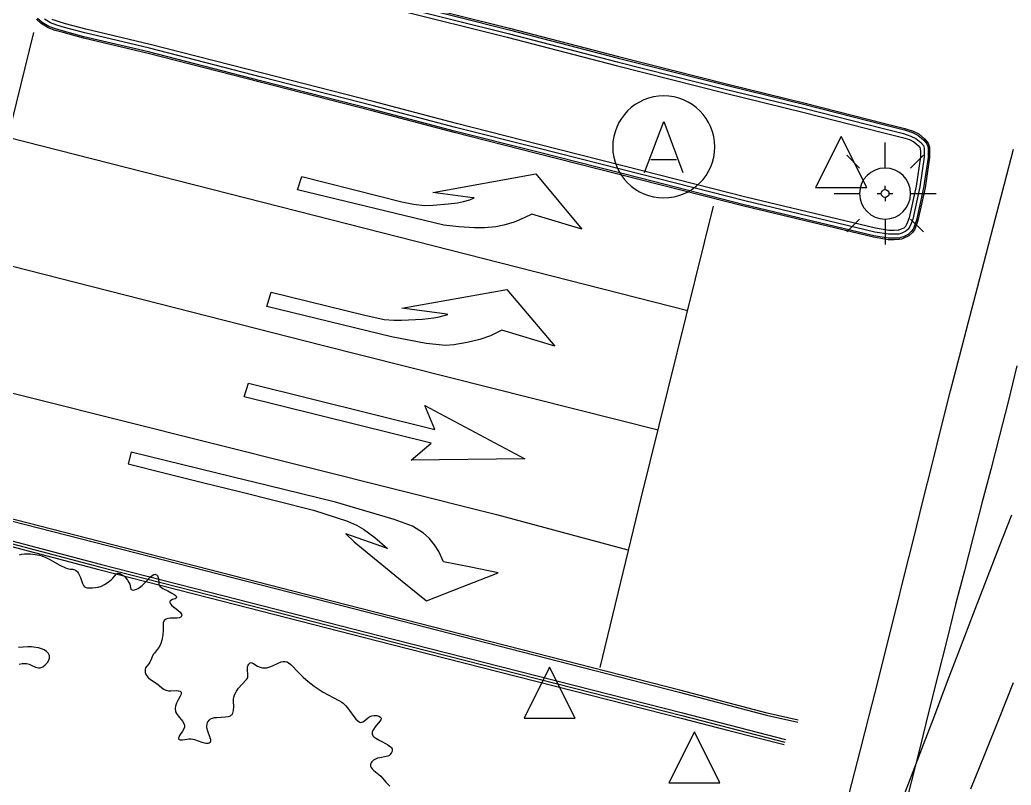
# Model space of a CAD drawing. Header units: metres. Extents: x 585772 to 587013, y 4140825 to 4141582.
# Drawn here: x 586098.87 to 586124.37, y 4140855.32 to 4140875 of the extents above; entities that cross this region are included whole.
import ezdxf

# ---------------------------------------------------------------- set-up
doc = ezdxf.new("R2010")
doc.units = ezdxf.units.M
doc.header["$MEASUREMENT"] = 0
for name, color, linetype, lineweight in [('BACK_OF_CURB', 5, 'Continuous', 30), ('BOTTOM_OF_CURB', 3, 'Continuous', 30), ('ELECTRIC_POLE', 4, 'Continuous', 30), ('GUTTER', 30, 'Continuous', 30), ('LIGHT_POLE', 5, 'Continuous', 30), ('MISCE_SYMBOL', 6, 'Continuous', 30), ('PAINT_STRIPE', 4, 'Continuous', 30), ('RAILS', 1, 'Continuous', 30), ('TOP_OF_CURB', 1, 'Continuous', 30), ('TRAFFIC_SIGNAL', 3, 'Continuous', 30)]:
    doc.layers.add(name, color=color, linetype=linetype, lineweight=lineweight)
doc.layers.add('PAVED_ROAD', color=140, linetype='Continuous', lineweight=30, true_color=0x38a9ff)
doc.layers.add('TREELINE', color=80, linetype='Continuous', lineweight=30, true_color=0x36ff17)

# ---------------------------------------------------------------- blocks, each defined once
blk = doc.blocks.new('SYM232')
at = {"layer": 'ELECTRIC_POLE'}
for p, q in [((-2, 0), (-1, 0)), ((0, 1), (0, 2)), ((1, 0), (2, 0)), ((0, -1), (0, -2))]:
    blk.add_line(p, q, dxfattribs=at)
blk.add_circle((0, 0), 1.000000000149078, dxfattribs=at)
blk = doc.blocks.new('SYM001')
at = {"layer": 'ELECTRIC_POLE', "xscale": 0.5, "yscale": 0.5, "zscale": 0.5}
blk.add_blockref('SYM232', (0, 0), dxfattribs=at)
blk = doc.blocks.new('SYM205')
at = {"color": 0, "linetype": 'ByBlock', "lineweight": -2}
for p, q in [((0, 0.25), (0, 0.5)), ((-0.25, 0.25), (-0.375, 0.375)), ((0.25, 0.25), (0.375, 0.375)), ((0.25, 0), (0.5, 0)), ((-0.25, -0.25), (-0.375, -0.375)), ((0, -0.25), (0, -0.5)), ((0.25, -0.25), (0.375, -0.375))]:
    blk.add_line(p, q, dxfattribs=at)
at = {"color": 0, "linetype": 'ByBlock', "lineweight": -2, "flags": 128}
blk.add_lwpolyline([(-0.5, 0), (-0.25, 0, 1), (0.25, 0, 1), (-0.25, 0)], format="xyb", dxfattribs=at)
blk = doc.blocks.new('SYM205_1')
at = {"layer": 'LIGHT_POLE', "xscale": 26.246667, "yscale": 26.246667, "zscale": 26.246667}
blk.add_blockref('SYM205', (0, 0), dxfattribs=at)
blk = doc.blocks.new('SYM003')
at = {"layer": 'LIGHT_POLE', "xscale": 0.5, "yscale": 0.5, "zscale": 0.5}
blk.add_blockref('SYM205_1', (0, 0), dxfattribs=at)
blk = doc.blocks.new('SYM213')
at = {"color": 0, "linetype": 'ByBlock', "lineweight": -2}
blk.add_line((-0.125, -0.125), (0.125, -0.125), dxfattribs=at)
at = {"color": 0, "linetype": 'ByBlock', "lineweight": -2, "flags": 128}
blk.add_lwpolyline([(0, -0.5, 1), (0, 0.5, 1), (0, -0.5)], format="xyb", dxfattribs=at)
blk.add_lwpolyline([(-0.1875, -0.25), (0, 0.25), (0.1875, -0.25)], dxfattribs=at)
blk = doc.blocks.new('SYM213_1')
at = {"layer": 'MISCE_SYMBOL', "xscale": 26.246667, "yscale": 26.246667, "zscale": 26.246667}
blk.add_blockref('SYM213', (0, 0), dxfattribs=at)
blk = doc.blocks.new('SYM005')
at = {"layer": 'MISCE_SYMBOL', "xscale": 0.5, "yscale": 0.5, "zscale": 0.5}
blk.add_blockref('SYM213_1', (0, 0), dxfattribs=at)
blk = doc.blocks.new('SYM212')
at = {"layer": 'TRAFFIC_SIGNAL'}
blk.add_3dface([(-6.561667, -4.374444), (6.561667, -4.374444), (0, 8.748889)], dxfattribs=at)
blk = doc.blocks.new('SYM009')
at = {"layer": 'TRAFFIC_SIGNAL', "xscale": 0.5, "yscale": 0.5, "zscale": 0.5}
blk.add_blockref('SYM212', (0, 0), dxfattribs=at)

msp = doc.modelspace()

# ---------------------------------------------------------------- linework, layer by layer
at = {"layer": 'BACK_OF_CURB'}
for points in [[(586108.578494, 4140875.259886, -18.278), (586111.403617, 4140874.556291, -18.351), (586114.205375, 4140873.828443, -18.429208), (586117.019337, 4140873.116707, -18.503615), (586119.043722, 4140872.623702, -18.554035), (586121.022686, 4140872.116503, -18.605336), (586121.567344, 4140871.980828, -18.61832), (586121.752694, 4140871.921882, -18.62), (586121.858904, 4140871.869686, -18.619447), (586121.973532, 4140871.773506, -18.622), (586122.019952, 4140871.719326, -18.622), (586122.028918, 4140871.689426, -18.621), (586122.032294, 4140871.615128, -18.617362), (586122.032294, 4140871.479277, -18.61652), (586121.918944, 4140870.722744, -18.613207), (586121.739466, 4140869.907839, -18.605485), (586121.703454, 4140869.803761, -18.605), (586121.667885, 4140869.721918, -18.607), (586121.644491, 4140869.689153, -18.609), (586121.602505, 4140869.649619, -18.609), (586121.515691, 4140869.609534, -18.606), (586121.476523, 4140869.594463, -18.605), (586121.461945, 4140869.591546, -18.604), (586121.354712, 4140869.587573, -18.599), (586121.21975, 4140869.587573, -18.597), (586120.876093, 4140869.644873, -18.59), (586117.543394, 4140870.44349, -18.527615), (586114.880935, 4140871.12122, -18.473968), (586112.216923, 4140871.799346, -18.416565), (586110.101539, 4140872.333378, -18.368), (586107.958673, 4140872.89974, -18.327), (586105.106929, 4140873.629609, -18.347), (586102.221716, 4140874.370859, -18.366739), (586100.560381, 4140874.763241, -18.375287), (586100.040506, 4140874.903984, -18.377), (586099.848704, 4140874.958689, -18.378), (586099.698904, 4140875.015535, -18.378)], [(586094.145769, 4140862.653026, -18.695), (586100.89988, 4140860.86913, -18.739), (586103.722002, 4140860.15036, -18.715), (586108.438863, 4140858.938944, -18.671392), (586115.877296, 4140857.044193, -18.619146), (586117.103488, 4140856.729483, -18.611004), (586118.528335, 4140856.363788, -18.715719)]]:
    msp.add_polyline3d(points, dxfattribs=at)
at = {"layer": 'BOTTOM_OF_CURB'}
for points in [[(586108.6257, 4140875.454239, -18.426), (586111.452929, 4140874.750119, -18.471), (586114.25504, 4140874.022179, -18.567), (586117.067521, 4140873.310818, -18.646594), (586119.092213, 4140872.817738, -18.701441), (586121.071686, 4140872.310409, -18.754), (586121.621877, 4140872.173355, -18.767), (586121.82752, 4140872.107956, -18.773), (586121.968881, 4140872.038486, -18.776), (586122.114699, 4140871.916135, -18.779), (586122.199367, 4140871.817313, -18.78), (586122.22759, 4140871.723197, -18.78), (586122.232294, 4140871.619669, -18.777699), (586122.232294, 4140871.464377, -18.773444), (586122.115728, 4140870.686375, -18.76), (586121.93228, 4140869.853448, -18.747), (586121.889945, 4140869.731097, -18.744), (586121.842907, 4140869.622863, -18.742), (586121.795869, 4140869.556982, -18.741), (586121.715905, 4140869.481689, -18.738), (586121.593606, 4140869.425219, -18.734), (586121.532456, 4140869.40169, -18.732), (586121.485418, 4140869.392278, -18.731), (586121.358416, 4140869.387573, -18.728), (586121.20319, 4140869.387573, -18.724), (586120.836294, 4140869.448748, -18.715), (586117.49542, 4140870.249324, -18.654234), (586114.831598, 4140870.927401, -18.602223), (586112.167777, 4140871.605478, -18.543651), (586110.051508, 4140872.139734, -18.496), (586107.908325, 4140872.706179, -18.469), (586105.057251, 4140873.435877, -18.449), (586102.173842, 4140874.176663, -18.461043), (586100.51125, 4140874.569343, -18.467), (586099.986945, 4140874.711285, -18.467), (586099.785684, 4140874.768688, -18.467), (586099.611643, 4140874.834733, -18.467), (586099.437602, 4140874.938261, -18.469), (586099.324711, 4140875.041788, -18.468)], [(586094.179022, 4140862.789044, -18.845), (586100.935033, 4140861.004646, -18.889), (586103.756692, 4140860.285994, -18.865), (586108.473555, 4140859.074578, -18.821392), (586115.912155, 4140857.179784, -18.758193), (586118.562766, 4140856.49207, -18.737998)]]:
    msp.add_polyline3d(points, dxfattribs=at)
at = {"layer": 'GUTTER'}
msp.add_polyline3d([(586062.379355, 4140871.329081, -18.755073), (586073.056826, 4140868.649448, -18.76934), (586075.271892, 4140867.981053, -18.775054), (586082.228273, 4140866.308236, -18.798384), (586087.875924, 4140864.875401, -18.821), (586097.193209, 4140862.488372, -18.863), (586106.510495, 4140860.101344, -18.813), (586115.827781, 4140857.714315, -18.743932), (586118.075729, 4140857.1223, -18.728017), (586118.880016, 4140856.941211, -18.724)], dxfattribs=at)
at = {"layer": 'PAINT_STRIPE', "extrusion": (-0.0057814823488609, -0.0235041124878568, 0.9997070226611434), "elevation": -100734.615169, "flags": 128}
msp.add_lwpolyline([(-419944.896506, 4159790.167704), (-419944.896506, 4159778.103945)], dxfattribs=at)
at = {"layer": 'PAINT_STRIPE', "extrusion": (-0.2471982147444013, -0.968964933641657, 5.7307139e-09), "elevation": -4157242.269546, "flags": 128}
msp.add_lwpolyline([(-455707.212099, -18.569176), (-455698.188795, -18.539176), (-455689.16549, -18.638176)], dxfattribs=at)
at = {"layer": 'PAINT_STRIPE', "extrusion": (0.1785065727215237, -0.0523479264793885, 0.9825452142718543), "elevation": -112158.606035, "flags": 128}
msp.add_lwpolyline([(4138458.312908, 592300.961432), (4138462.790233, 592301.176937), (4138470.519139, 592301.515124)], dxfattribs=at)
at = {"layer": 'PAINT_STRIPE', "extrusion": (0.011988331706498, 0.0466400657378222, 0.9988398190755448), "elevation": 200138.069687, "flags": 128}
msp.add_lwpolyline([(463211.137496, -4151588.368559), (463202.005859, -4151588.391128), (463193.09471, -4151588.430856)], dxfattribs=at)
at = {"layer": 'PAINT_STRIPE'}
for points in [[(586110.517785, 4140870.42935, -18.555), (586109.490325, 4140870.563026, -18.552), (586112.139607, 4140871.047023, -18.57642), (586113.319113, 4140869.622687, -18.592), (586112.033635, 4140870.005276, -18.574456), (586111.842714, 4140869.909341, -18.575), (586111.584697, 4140869.803322, -18.577), (586111.317465, 4140869.720351, -18.579), (586111.11013, 4140869.683475, -18.579), (586110.819861, 4140869.655818, -18.579), (586110.561844, 4140869.651209, -18.578), (586110.156389, 4140869.678866, -18.576), (586109.77397, 4140869.720351, -18.572), (586106.006662, 4140870.632168, -18.541037), (586106.117241, 4140870.977881, -18.540816), (586108.080014, 4140870.480055, -18.540826), (586108.689349, 4140870.322179, -18.543), (586108.99344, 4140870.262256, -18.546), (586109.274494, 4140870.229989, -18.549), (586109.500259, 4140870.234599, -18.551), (586109.887285, 4140870.271475, -18.553), (586110.122265, 4140870.294522, -18.555), (586110.27967, 4140870.328388, -18.556), (586110.440649, 4140870.375047, -18.556), (586110.554774, 4140870.422997, -18.556)], [(586109.792226, 4140867.440828, -18.616), (586108.690059, 4140867.586521, -18.617), (586111.390023, 4140868.070518, -18.635871), (586112.628522, 4140866.613628, -18.651), (586111.264717, 4140867.024532, -18.638521), (586110.974942, 4140866.87851, -18.638), (586110.698495, 4140866.786319, -18.639), (586110.372518, 4140866.701044, -18.641), (586110.026959, 4140866.64112, -18.643), (586109.815017, 4140866.631901, -18.643), (586109.32202, 4140866.682606, -18.642), (586108.428175, 4140866.848548, -18.64), (586105.217936, 4140867.629858, -18.634048), (586105.328515, 4140868.003228, -18.633709), (586107.742817, 4140867.408602, -18.622496), (586108.240792, 4140867.300073, -18.622), (586108.490911, 4140867.276367, -18.621), (586108.68574, 4140867.276367, -18.621), (586109.225469, 4140867.302707, -18.619), (586109.517713, 4140867.339583, -18.618), (586109.655419, 4140867.36336, -18.617), (586109.873568, 4140867.42206, -18.616)], [(586109.541987, 4140864.464039, -18.696), (586109.281337, 4140865.088297, -18.68), (586111.852951, 4140863.713019, -18.701), (586108.93183, 4140863.680753, -18.718), (586109.447864, 4140864.118656, -18.703), (586104.640281, 4140865.303586, -18.705502), (586104.750859, 4140865.663127, -18.705427)], [(586108.320537, 4140861.408233, -18.758), (586107.256053, 4140861.786263, -18.768), (586107.46342, 4140861.574198, -18.769), (586108.084081, 4140861.069581, -18.773), (586108.704743, 4140860.564964, -18.772066), (586109.325404, 4140860.060348, -18.76766), (586110.247036, 4140860.419938, -18.76107), (586111.168668, 4140860.779527, -18.751), (586110.468228, 4140860.922441, -18.752), (586109.767788, 4140861.065355, -18.753), (586109.643007, 4140861.327834, -18.752), (586109.53702, 4140861.503019, -18.752), (586109.394167, 4140861.673593, -18.751), (586109.246706, 4140861.798067, -18.751), (586108.965608, 4140861.977861, -18.752), (586108.495575, 4140862.153046, -18.753), (586107.742141, 4140862.374332, -18.756), (586106.988707, 4140862.595618, -18.762), (586106.111717, 4140862.810181, -18.7685), (586105.234727, 4140863.024744, -18.772), (586104.357736, 4140863.239307, -18.773), (586103.480746, 4140863.45387, -18.775), (586102.603755, 4140863.668433, -18.78), (586101.726765, 4140863.882995, -18.787933), (586101.653034, 4140863.587947, -18.7885), (586102.607154, 4140863.348221, -18.786), (586103.561273, 4140863.108494, -18.782), (586104.515393, 4140862.868768, -18.777), (586105.469512, 4140862.629041, -18.774), (586106.423632, 4140862.389315, -18.769), (586107.296014, 4140862.111267, -18.76), (586107.526422, 4140862.005234, -18.758), (586107.70614, 4140861.903811, -18.757), (586107.996454, 4140861.687135, -18.757)]]:
    msp.add_polyline3d(points, close=True, dxfattribs=at)
msp.add_polyline3d([(586097.040597, 4140865.817161, -18.755), (586103.71048, 4140864.14209, -18.741183), (586111.126382, 4140862.284388, -18.722806), (586114.502129, 4140861.370843, -18.714)], dxfattribs=at)
at = {"layer": 'PAVED_ROAD'}
for points in [[(586108.634668, 4140875.49116, -18.426), (586111.462297, 4140874.786942, -18.471), (586114.264475, 4140874.058984, -18.567), (586117.076674, 4140873.347694, -18.646594), (586119.101425, 4140872.8546, -18.701441), (586121.080994, 4140872.347247, -18.754), (586121.632237, 4140872.20993, -18.767), (586121.841735, 4140872.143305, -18.773), (586121.989774, 4140872.070553, -18.776), (586122.141517, 4140871.943231, -18.779), (586122.233452, 4140871.835928, -18.78), (586122.265333, 4140871.729612, -18.78), (586122.270289, 4140871.620532, -18.777699), (586122.270289, 4140871.461547, -18.773444), (586122.153112, 4140870.679466, -18.76), (586121.968909, 4140869.843115, -18.747), (586121.925374, 4140869.717292, -18.744), (586121.876157, 4140869.604045, -18.742), (586121.824627, 4140869.531873, -18.741), (586121.737448, 4140869.449786, -18.738), (586121.608408, 4140869.390204, -18.734), (586121.543082, 4140869.365068, -18.732), (586121.489878, 4140869.354423, -18.731), (586121.35912, 4140869.349578, -18.728), (586121.200045, 4140869.349578, -18.724), (586120.828733, 4140869.411489, -18.715), (586117.486306, 4140870.212437, -18.654234), (586114.822226, 4140870.89058, -18.602223), (586112.158441, 4140871.568648, -18.543651), (586110.042003, 4140872.102947, -18.496), (586107.89876, 4140872.669408, -18.469), (586105.047813, 4140873.399073, -18.449), (586102.164747, 4140874.139771, -18.461043), (586100.501917, 4140874.532507, -18.467), (586099.976769, 4140874.674677, -18.467), (586099.773711, 4140874.732592, -18.467), (586099.595066, 4140874.800385, -18.467), (586099.41481, 4140874.90761, -18.469), (586099.295056, 4140875.017431, -18.468)], [(586118.890676, 4140856.988556, -18.728), (586118.087242, 4140857.169453, -18.727961), (586115.839983, 4140857.761287, -18.727), (586106.522539, 4140860.148356, -18.813), (586097.205254, 4140862.535384, -18.817), (586087.887913, 4140864.922427, -18.789991), (586082.239914, 4140866.35535, -18.776998), (586075.284585, 4140868.027914, -18.765836), (586073.069749, 4140868.69624, -18.762769), (586062.391252, 4140871.376131, -18.750173)]]:
    msp.add_polyline3d(points, dxfattribs=at)
at = {"layer": 'RAILS'}
for points in [[(586120.046588, 4140854.495041, -18.757068), (586120.268229, 4140855.363455, -18.75675), (586120.489871, 4140856.231869, -18.75825), (586120.711513, 4140857.100284, -18.76), (586120.933155, 4140857.968698, -18.764), (586121.154796, 4140858.837112, -18.766), (586121.390604, 4140859.783268, -18.772), (586121.626413, 4140860.729424, -18.779026), (586121.862221, 4140861.67558, -18.782636), (586122.098029, 4140862.621736, -18.78561), (586122.333837, 4140863.567892, -18.785), (586122.569645, 4140864.514049, -18.78225), (586122.805453, 4140865.460205, -18.782), (586123.036853, 4140866.347934, -18.786), (586123.268253, 4140867.235663, -18.7905), (586123.499653, 4140868.123392, -18.792), (586123.731053, 4140869.011121, -18.793), (586123.962453, 4140869.89885, -18.799), (586124.193853, 4140870.786579, -18.80525), (586124.425254, 4140871.674309, -18.814)], [(586124.516593, 4140866.103221, -18.791), (586124.291297, 4140865.181148, -18.788), (586124.065518, 4140864.311851, -18.787), (586123.839739, 4140863.442555, -18.789), (586123.61396, 4140862.573258, -18.788), (586123.388182, 4140861.703961, -18.786), (586123.162403, 4140860.834665, -18.786), (586122.936624, 4140859.965368, -18.782), (586122.70815, 4140859.051237, -18.781), (586122.479676, 4140858.137106, -18.78), (586122.251202, 4140857.222974, -18.779), (586122.022728, 4140856.308843, -18.775306), (586121.794254, 4140855.394712, -18.77476), (586121.56578, 4140854.48058, -18.777842)], [(586121.401077, 4140854.514158, -18.77467), (586121.734004, 4140855.383638, -18.769584), (586122.06693, 4140856.253118, -18.768), (586122.399857, 4140857.122598, -18.766), (586122.732783, 4140857.992078, -18.76325), (586123.06571, 4140858.861558, -18.763), (586123.398636, 4140859.731038, -18.762), (586123.731563, 4140860.600518, -18.766), (586124.064489, 4140861.469998, -18.767296), (586124.383175, 4140862.273355, -18.771)], [(586123.330733, 4140855.221819, -18.756), (586123.697442, 4140856.135056, -18.755), (586124.06415, 4140857.048293, -18.757), (586124.430859, 4140857.96153, -18.7595)]]:
    msp.add_polyline3d(points, dxfattribs=at)
at = {"layer": 'TOP_OF_CURB'}
for points in [[(586108.602097, 4140875.357062, -18.278), (586111.428273, 4140874.653205, -18.351), (586114.230207, 4140873.925311, -18.429208), (586117.043429, 4140873.213763, -18.503615), (586119.067968, 4140872.72072, -18.554035), (586121.047186, 4140872.213456, -18.605336), (586121.594611, 4140872.077091, -18.61832), (586121.790107, 4140872.014919, -18.62), (586121.913893, 4140871.954086, -18.619447), (586122.044115, 4140871.84482, -18.622), (586122.10966, 4140871.76832, -18.622), (586122.128254, 4140871.706312, -18.621), (586122.132294, 4140871.617398, -18.617362), (586122.132294, 4140871.471827, -18.61652), (586122.017336, 4140870.70456, -18.613207), (586121.835873, 4140869.880643, -18.605485), (586121.7967, 4140869.767429, -18.605), (586121.755396, 4140869.67239, -18.607), (586121.72018, 4140869.623067, -18.609), (586121.659205, 4140869.565654, -18.609), (586121.554649, 4140869.517376, -18.606), (586121.50449, 4140869.498076, -18.605), (586121.473682, 4140869.491912, -18.604), (586121.356564, 4140869.487573, -18.599), (586121.21147, 4140869.487573, -18.597), (586120.856193, 4140869.546811, -18.59), (586117.519407, 4140870.346407, -18.527615), (586114.856267, 4140871.02431, -18.473968), (586112.19235, 4140871.702412, -18.416565), (586110.076524, 4140872.236556, -18.368), (586107.933499, 4140872.80296, -18.327), (586105.08209, 4140873.532743, -18.347), (586102.197779, 4140874.273761, -18.366739), (586100.535816, 4140874.666292, -18.375287), (586100.013725, 4140874.807635, -18.377), (586099.817194, 4140874.863688, -18.378), (586099.655274, 4140874.925134, -18.378), (586099.497589, 4140875.018932, -18.378)], [(586094.162396, 4140862.721035, -18.695), (586100.917457, 4140860.936888, -18.739), (586103.739347, 4140860.218177, -18.715), (586108.456209, 4140859.006761, -18.671392), (586115.894726, 4140857.111989, -18.619438), (586117.117934, 4140856.794621, -18.611575), (586118.54462, 4140856.42446, -18.715702)]]:
    msp.add_polyline3d(points, dxfattribs=at)
at = {"layer": 'TREELINE'}
for points in [[(586098.859674, 4140861.242637, -18.84), (586098.91726, 4140861.26014, -18.845), (586098.985718, 4140861.270296, -18.848), (586099.062384, 4140861.273538, -18.85), (586099.144593, 4140861.270296, -18.85), (586099.258481, 4140861.256438, -18.849), (586099.37271, 4140861.231654, -18.847), (586099.428459, 4140861.21511, -18.844), (586099.534461, 4140861.173693, -18.838), (586099.634369, 4140861.122878, -18.83), (586099.891605, 4140860.978626, -18.808), (586100.04024, 4140860.907686, -18.795), (586100.080754, 4140860.892292, -18.793), (586100.124715, 4140860.87998, -18.793), (586100.159498, 4140860.874725, -18.794), (586100.228205, 4140860.871547, -18.801), (586100.256415, 4140860.86613, -18.801), (586100.3011, 4140860.846449, -18.794425), (586100.330921, 4140860.823041, -18.785043), (586100.345443, 4140860.807588, -18.781), (586100.376828, 4140860.761699, -18.774), (586100.393164, 4140860.730318, -18.768), (586100.422853, 4140860.661305, -18.758), (586100.478977, 4140860.508373, -18.733), (586100.504304, 4140860.453081, -18.725), (586100.531281, 4140860.419642, -18.72), (586100.566343, 4140860.401781, -18.718), (586100.597011, 4140860.395966, -18.718), (586100.65175, 4140860.392902, -18.718275), (586100.738271, 4140860.395001, -18.722), (586100.808585, 4140860.400475, -18.726), (586100.8823, 4140860.412761, -18.733), (586100.966013, 4140860.441346, -18.742328), (586101.042242, 4140860.480882, -18.754), (586101.136171, 4140860.54244, -18.772), (586101.22337, 4140860.611461, -18.789), (586101.259815, 4140860.645447, -18.799), (586101.356379, 4140860.753173, -18.825), (586101.383001, 4140860.768859, -18.83), (586101.406535, 4140860.771344, -18.831), (586101.436723, 4140860.76479, -18.834734), (586101.484572, 4140860.742118, -18.835), (586101.541552, 4140860.702521, -18.83), (586101.578983, 4140860.668515, -18.823485), (586101.637024, 4140860.594715, -18.807), (586101.67265, 4140860.532855, -18.794), (586101.691727, 4140860.485356, -18.784), (586101.711039, 4140860.400725, -18.767), (586101.725559, 4140860.364155, -18.76), (586101.733269, 4140860.354813, -18.759), (586101.753648, 4140860.342425, -18.757), (586101.780134, 4140860.337914, -18.757), (586101.812592, 4140860.340706, -18.757), (586101.870125, 4140860.359091, -18.764), (586101.912812, 4140860.381151, -18.771), (586101.944691, 4140860.401715, -18.777), (586102.00956, 4140860.452067, -18.790294), (586102.101126, 4140860.538672, -18.814), (586102.219492, 4140860.673169, -18.846), (586102.267836, 4140860.716131, -18.857), (586102.314321, 4140860.737725, -18.863), (586102.344998, 4140860.74228, -18.864), (586102.359441, 4140860.741367, -18.862), (586102.385198, 4140860.732762, -18.861), (586102.395978, 4140860.724911, -18.86), (586102.405075, 4140860.714653, -18.858), (586102.418668, 4140860.687935, -18.853), (586102.430045, 4140860.63691, -18.843), (586102.437652, 4140860.524454, -18.82), (586102.443108, 4140860.489666, -18.814), (586102.454604, 4140860.457365, -18.808), (586102.47497, 4140860.428127, -18.802), (586102.506186, 4140860.402171, -18.798), (586102.546822, 4140860.378267, -18.795), (586102.674643, 4140860.317053, -18.786), (586102.779313, 4140860.260203, -18.777), (586102.838333, 4140860.221497, -18.77), (586102.861529, 4140860.203353, -18.767), (586102.887054, 4140860.176989, -18.762), (586102.896662, 4140860.15232, -18.758), (586102.889161, 4140860.133421, -18.754), (586102.86159, 4140860.115538, -18.75), (586102.791278, 4140860.093489, -18.744), (586102.749523, 4140860.073302, -18.739), (586102.735896, 4140860.060581, -18.737), (586102.72693, 4140860.045104, -18.734), (586102.725716, 4140860.016516, -18.728), (586102.743981, 4140859.981195, -18.721), (586102.780384, 4140859.94313, -18.714359), (586102.933122, 4140859.820949, -18.696), (586102.988362, 4140859.770323, -18.689), (586103.011681, 4140859.741306, -18.684), (586103.025105, 4140859.714923, -18.68), (586103.029376, 4140859.691568, -18.676), (586103.025896, 4140859.671012, -18.671), (586103.014442, 4140859.652712, -18.667), (586103.005498, 4140859.644687, -18.666), (586102.964718, 4140859.626459, -18.661), (586102.913291, 4140859.618723, -18.658), (586102.729155, 4140859.611827, -18.652), (586102.672253, 4140859.602217, -18.649), (586102.648552, 4140859.594694, -18.647), (586102.613885, 4140859.578149, -18.642), (586102.590114, 4140859.560549, -18.638), (586102.570519, 4140859.536507, -18.634), (586102.556786, 4140859.503924, -18.627), (586102.550477, 4140859.460762, -18.619), (586102.552213, 4140859.305288, -18.593), (586102.543977, 4140859.1833, -18.573), (586102.517263, 4140859.049629, -18.553), (586102.48976, 4140858.96349, -18.538), (586102.473332, 4140858.923551, -18.533), (586102.437828, 4140858.856964, -18.522), (586102.400741, 4140858.804888, -18.513), (586102.327879, 4140858.718426, -18.498), (586102.298116, 4140858.677276, -18.491), (586102.270366, 4140858.621091, -18.482), (586102.238412, 4140858.534796, -18.469), (586102.212542, 4140858.48103, -18.461), (586102.185513, 4140858.443293, -18.456), (586102.126399, 4140858.371793, -18.446), (586102.103097, 4140858.333579, -18.44), (586102.089729, 4140858.290852, -18.434), (586102.087571, 4140858.267702, -18.431), (586102.092346, 4140858.219285, -18.424), (586102.10917, 4140858.170116, -18.417), (586102.137957, 4140858.122681, -18.41), (586102.156809, 4140858.100391, -18.408), (586102.178537, 4140858.079368, -18.405), (586102.22886, 4140858.040293, -18.399), (586102.398611, 4140857.926535, -18.381), (586102.509364, 4140857.82951, -18.366), (586102.577491, 4140857.780735, -18.357), (586102.629004, 4140857.758826, -18.353), (586102.687324, 4140857.747977, -18.352), (586102.749584, 4140857.745578, -18.354), (586102.896478, 4140857.751797, -18.359), (586102.941441, 4140857.749366, -18.36), (586102.959635, 4140857.745824, -18.36), (586102.987963, 4140857.734553, -18.359), (586102.998345, 4140857.727051, -18.357), (586103.012162, 4140857.708882, -18.354), (586103.015845, 4140857.69844, -18.351), (586103.01738, 4140857.67541, -18.346), (586103.009659, 4140857.643293, -18.338), (586102.993133, 4140857.606812, -18.33), (586102.929896, 4140857.495096, -18.302), (586102.894784, 4140857.425486, -18.286), (586102.868204, 4140857.351515, -18.268), (586102.859787, 4140857.3022, -18.255), (586102.859396, 4140857.278088, -18.25), (586102.867151, 4140857.231537, -18.239), (586102.874867, 4140857.209012, -18.234), (586102.896643, 4140857.165148, -18.224), (586102.941182, 4140857.101367, -18.209), (586103.053707, 4140856.963825, -18.177), (586103.088173, 4140856.905776, -18.163), (586103.100962, 4140856.866664, -18.153), (586103.102884, 4140856.827161, -18.144), (586103.099668, 4140856.807318, -18.139), (586103.08648, 4140856.767762, -18.129), (586103.054907, 4140856.709733, -18.113), (586102.977469, 4140856.596535, -18.08), (586102.952959, 4140856.549912, -18.067), (586102.948045, 4140856.530802, -18.062), (586102.949245, 4140856.514938, -18.058), (586102.957475, 4140856.502652, -18.055), (586102.96691, 4140856.496708, -18.054), (586102.99404, 4140856.489283, -18.052), (586103.048592, 4140856.487443, -18.053), (586103.108902, 4140856.493785, -18.057), (586103.215983, 4140856.51397, -18.066), (586103.276217, 4140856.513454, -18.068), (586103.359058, 4140856.494169, -18.065), (586103.548346, 4140856.426611, -18.054), (586103.620809, 4140856.405165, -18.051), (586103.653025, 4140856.398824, -18.051), (586103.67481, 4140856.396566, -18.052), (586103.712033, 4140856.398362, -18.054), (586103.740857, 4140856.407889, -18.058), (586103.761355, 4140856.424325, -18.064), (586103.768506, 4140856.434877, -18.067), (586103.776657, 4140856.460137, -18.074), (586103.776669, 4140856.490252, -18.083), (586103.772302, 4140856.512642, -18.089), (586103.69806, 4140856.710275, -18.138), (586103.680838, 4140856.793368, -18.16), (586103.678859, 4140856.843714, -18.173), (586103.684272, 4140856.892266, -18.185), (586103.697973, 4140856.937233, -18.198), (586103.708211, 4140856.957812, -18.204), (586103.736024, 4140856.994039, -18.213), (586103.753822, 4140857.00924, -18.218), (586103.77429, 4140857.022269, -18.222), (586103.822133, 4140857.04237, -18.228), (586103.876975, 4140857.055804, -18.234), (586103.936167, 4140857.064103, -18.237), (586104.159079, 4140857.076035, -18.252), (586104.222139, 4140857.083636, -18.259), (586104.258099, 4140857.092687, -18.263), (586104.28892, 4140857.106159, -18.268), (586104.314368, 4140857.12511, -18.274), (586104.325003, 4140857.13697, -18.277), (586104.344665, 4140857.171609, -18.286), (586104.361813, 4140857.237295, -18.302), (586104.367997, 4140857.339047, -18.329), (586104.363001, 4140857.473686, -18.364), (586104.36381, 4140857.527892, -18.38), (586104.370909, 4140857.583066, -18.395), (586104.387458, 4140857.640628, -18.411), (586104.418449, 4140857.705415, -18.428), (586104.440218, 4140857.740922, -18.439), (586104.491322, 4140857.812246, -18.46), (586104.574946, 4140857.911708, -18.491), (586104.694487, 4140858.038023, -18.536), (586104.718434, 4140858.071517, -18.546), (586104.72781, 4140858.094679, -18.553), (586104.732222, 4140858.121165, -18.559), (586104.73092, 4140858.17001, -18.57), (586104.719748, 4140858.285849, -18.601), (586104.719396, 4140858.315006, -18.609), (586104.725269, 4140858.364196, -18.621), (586104.738174, 4140858.402367, -18.631), (586104.756917, 4140858.4336, -18.641), (586104.780014, 4140858.456282, -18.648), (586104.792732, 4140858.463913, -18.652), (586104.819579, 4140858.470743, -18.655), (586104.833383, 4140858.469639, -18.655), (586104.861829, 4140858.459574, -18.653), (586104.979509, 4140858.383348, -18.63965), (586105.025927, 4140858.360567, -18.637), (586105.077078, 4140858.343717, -18.636), (586105.104291, 4140858.338125, -18.638), (586105.161714, 4140858.333824, -18.641), (586105.222765, 4140858.340324, -18.646), (586105.29494, 4140858.361479, -18.651), (586105.368753, 4140858.392592, -18.657), (586105.511716, 4140858.459987, -18.663), (586105.588874, 4140858.488399, -18.665), (586105.6362, 4140858.498978, -18.666), (586105.680462, 4140858.501812, -18.667), (586105.721853, 4140858.495998, -18.667), (586105.741532, 4140858.489566, -18.667), (586105.779281, 4140858.469377, -18.667), (586105.835441, 4140858.422172, -18.666), (586106.039243, 4140858.206767, -18.658), (586106.15343, 4140858.097412, -18.651), (586106.285834, 4140857.982679, -18.644), (586106.434018, 4140857.868195, -18.636), (586106.590564, 4140857.760583, -18.626), (586106.669266, 4140857.711501, -18.623), (586106.797356, 4140857.639551, -18.615), (586107.070428, 4140857.499886, -18.606), (586107.145966, 4140857.45159, -18.601), (586107.180152, 4140857.425234, -18.598), (586107.242013, 4140857.368329, -18.59), (586107.296781, 4140857.307307, -18.579), (586107.513355, 4140857.017783, -18.52), (586107.556774, 4140856.971743, -18.512), (586107.592842, 4140856.945229, -18.507), (586107.607941, 4140856.938353, -18.506), (586107.636671, 4140856.932585, -18.508), (586107.663788, 4140856.935907, -18.511), (586107.689708, 4140856.946457, -18.517), (586107.735497, 4140856.97844, -18.531), (586107.798695, 4140857.033342, -18.553), (586107.844631, 4140857.067631, -18.567), (586107.895716, 4140857.093526, -18.579), (586107.923157, 4140857.102589, -18.584), (586107.981409, 4140857.112093, -18.592), (586108.049551, 4140857.108019, -18.597), (586108.102095, 4140857.093657, -18.598), (586108.141782, 4140857.07079, -18.596), (586108.15052, 4140857.061515, -18.594), (586108.158998, 4140857.042613, -18.59), (586108.158109, 4140857.023394, -18.584), (586108.15018, 4140857.002222, -18.578), (586108.127701, 4140856.966756, -18.567), (586108.008978, 4140856.818605, -18.515), (586107.964705, 4140856.75463, -18.494), (586107.94754, 4140856.7242, -18.484), (586107.933212, 4140856.689958, -18.474), (586107.927105, 4140856.657708, -18.466), (586107.93062, 4140856.626675, -18.458), (586107.945156, 4140856.596084, -18.452), (586107.956995, 4140856.580713, -18.449), (586107.995678, 4140856.545384, -18.443), (586108.023677, 4140856.525354, -18.44), (586108.124667, 4140856.465552, -18.434), (586108.32037, 4140856.362034, -18.426), (586108.367283, 4140856.333322, -18.422), (586108.40318, 4140856.305942, -18.418), (586108.427393, 4140856.278834, -18.414), (586108.440464, 4140856.251385, -18.408), (586108.444139, 4140856.223432, -18.401), (586108.440218, 4140856.194831, -18.394), (586108.429568, 4140856.163366, -18.385), (586108.41175, 4140856.130166, -18.375), (586108.386893, 4140856.100029, -18.365), (586108.354566, 4140856.075753, -18.357), (586108.335501, 4140856.066565, -18.353), (586108.292038, 4140856.053174, -18.345), (586108.129818, 4140856.025744, -18.324), (586108.070324, 4140856.010472, -18.314), (586108.011797, 4140855.986652, -18.304), (586107.967744, 4140855.959562, -18.294), (586107.925069, 4140855.920755, -18.281), (586107.903477, 4140855.890784, -18.271), (586107.889885, 4140855.85838, -18.262), (586107.886762, 4140855.841493, -18.257), (586107.889209, 4140855.8068, -18.248), (586107.904924, 4140855.771476, -18.24), (586107.933236, 4140855.735947, -18.231), (586107.970764, 4140855.700355, -18.224), (586108.103655, 4140855.594473, -18.199), (586108.152098, 4140855.551351, -18.19), (586108.199272, 4140855.500955, -18.179), (586108.293896, 4140855.385049, -18.152), (586108.384871, 4140855.292315, -18.132)], [(586098.848155, 4140858.429115, -18.457), (586098.924628, 4140858.444937, -18.455), (586098.999158, 4140858.447938, -18.453), (586099.035446, 4140858.444856, -18.451), (586099.105575, 4140858.429976, -18.45), (586099.161069, 4140858.409186, -18.447), (586099.265837, 4140858.358719, -18.44), (586099.307091, 4140858.343406, -18.436), (586099.348899, 4140858.335393, -18.433), (586099.391881, 4140858.337687, -18.431), (586099.41395, 4140858.343525, -18.43), (586099.45843, 4140858.363941, -18.429), (586099.522244, 4140858.411732, -18.429), (586099.576555, 4140858.472632, -18.431), (586099.614593, 4140858.538214, -18.434), (586099.628663, 4140858.584528, -18.436), (586099.631231, 4140858.606847, -18.438), (586099.627645, 4140858.649618, -18.443), (586099.621573, 4140858.669993, -18.445), (586099.601078, 4140858.708535, -18.45), (586099.586739, 4140858.726626, -18.452), (586099.550083, 4140858.760253, -18.459), (586099.491797, 4140858.796364, -18.469), (586099.421932, 4140858.826506, -18.477), (586099.34438, 4140858.850173, -18.484), (586099.222158, 4140858.872425, -18.492), (586099.170263, 4140858.876845, -18.496), (586099.069334, 4140858.878292, -18.501), (586098.830246, 4140858.864109, -18.513)]]:
    msp.add_polyline3d(points, dxfattribs=at)

# ---------------------------------------------------------------- block references
at = {"layer": 'ELECTRIC_POLE', "xscale": 0.2, "yscale": 0.2, "zscale": 0.2}
msp.add_blockref('SYM001', (586121.1239, 4140870.5361, -18.5025), dxfattribs=at)
at = {"layer": 'LIGHT_POLE', "xscale": 0.2, "yscale": 0.2, "zscale": 0.2}
msp.add_blockref('SYM003', (586121.1239, 4140870.5361, -18.5025), dxfattribs=at)
at = {"layer": 'MISCE_SYMBOL', "xscale": 0.2, "yscale": 0.2, "zscale": 0.2}
msp.add_blockref('SYM005', (586115.4296, 4140871.7359, -18.4216), dxfattribs=at)
at = {"layer": 'TRAFFIC_SIGNAL', "xscale": 0.2, "yscale": 0.2, "zscale": 0.2}
for p in [(586119.994, 4140871.1302, -18.5091), (586112.492, 4140857.4825, -18.6215), (586116.2179, 4140855.8158, -18.5711)]:
    msp.add_blockref('SYM009', p, dxfattribs=at)

doc.saveas('drawing.dxf')
